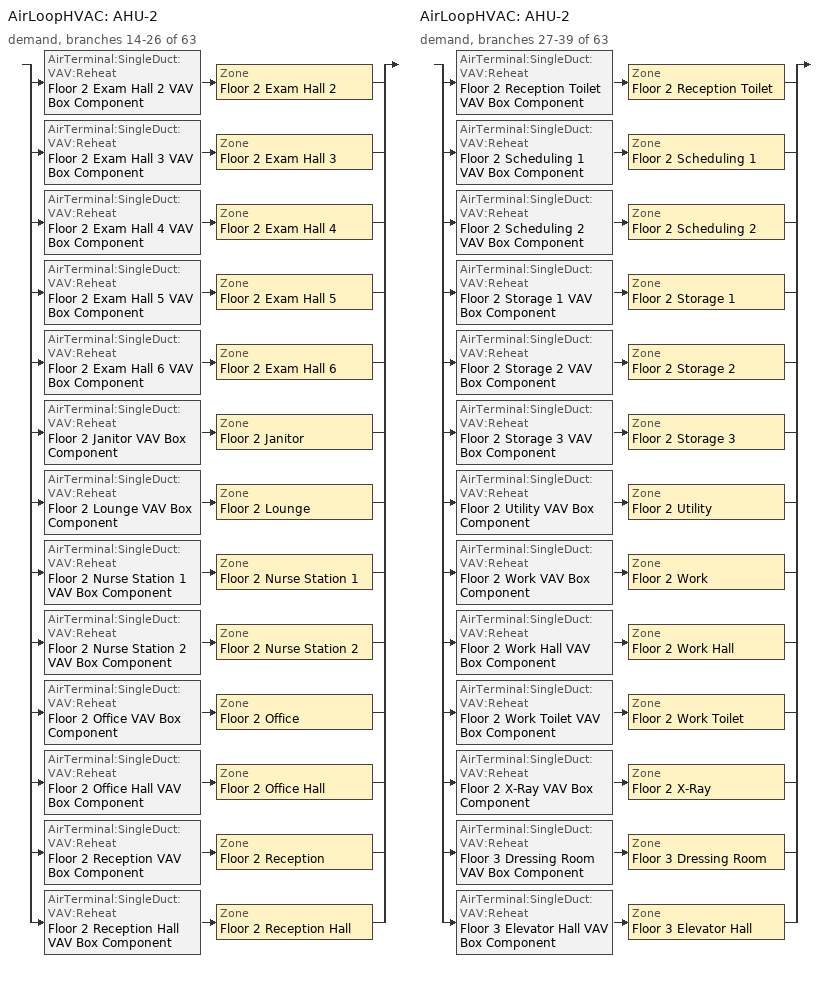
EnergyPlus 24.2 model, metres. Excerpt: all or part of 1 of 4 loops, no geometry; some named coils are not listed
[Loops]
AirLoopHVAC 'AHU-2'
 demand, branches 14-26 of 63: split
  | AirTerminal:SingleDuct:VAV:Reheat 'Floor 2 Exam Hall 2 VAV Box Component' > Zone 'Floor 2 Exam Hall 2'
  | AirTerminal:SingleDuct:VAV:Reheat 'Floor 2 Exam Hall 3 VAV Box Component' > Zone 'Floor 2 Exam Hall 3'
  | AirTerminal:SingleDuct:VAV:Reheat 'Floor 2 Exam Hall 4 VAV Box Component' > Zone 'Floor 2 Exam Hall 4'
  | AirTerminal:SingleDuct:VAV:Reheat 'Floor 2 Exam Hall 5 VAV Box Component' > Zone 'Floor 2 Exam Hall 5'
  | AirTerminal:SingleDuct:VAV:Reheat 'Floor 2 Exam Hall 6 VAV Box Component' > Zone 'Floor 2 Exam Hall 6'
  | AirTerminal:SingleDuct:VAV:Reheat 'Floor 2 Janitor VAV Box Component' > Zone 'Floor 2 Janitor'
  | AirTerminal:SingleDuct:VAV:Reheat 'Floor 2 Lounge VAV Box Component' > Zone 'Floor 2 Lounge'
  | AirTerminal:SingleDuct:VAV:Reheat 'Floor 2 Nurse Station 1 VAV Box Component' > Zone 'Floor 2 Nurse Station 1'
  | AirTerminal:SingleDuct:VAV:Reheat 'Floor 2 Nurse Station 2 VAV Box Component' > Zone 'Floor 2 Nurse Station 2'
  | AirTerminal:SingleDuct:VAV:Reheat 'Floor 2 Office VAV Box Component' > Zone 'Floor 2 Office'
  | AirTerminal:SingleDuct:VAV:Reheat 'Floor 2 Office Hall VAV Box Component' > Zone 'Floor 2 Office Hall'
  | AirTerminal:SingleDuct:VAV:Reheat 'Floor 2 Reception VAV Box Component' > Zone 'Floor 2 Reception'
  | AirTerminal:SingleDuct:VAV:Reheat 'Floor 2 Reception Hall VAV Box Component' > Zone 'Floor 2 Reception Hall'
AirLoopHVAC 'AHU-2'
 demand, branches 27-39 of 63: split
  | AirTerminal:SingleDuct:VAV:Reheat 'Floor 2 Reception Toilet VAV Box Component' > Zone 'Floor 2 Reception Toilet'
  | AirTerminal:SingleDuct:VAV:Reheat 'Floor 2 Scheduling 1 VAV Box Component' > Zone 'Floor 2 Scheduling 1'
  | AirTerminal:SingleDuct:VAV:Reheat 'Floor 2 Scheduling 2 VAV Box Component' > Zone 'Floor 2 Scheduling 2'
  | AirTerminal:SingleDuct:VAV:Reheat 'Floor 2 Storage 1 VAV Box Component' > Zone 'Floor 2 Storage 1'
  | AirTerminal:SingleDuct:VAV:Reheat 'Floor 2 Storage 2 VAV Box Component' > Zone 'Floor 2 Storage 2'
  | AirTerminal:SingleDuct:VAV:Reheat 'Floor 2 Storage 3 VAV Box Component' > Zone 'Floor 2 Storage 3'
  | AirTerminal:SingleDuct:VAV:Reheat 'Floor 2 Utility VAV Box Component' > Zone 'Floor 2 Utility'
  | AirTerminal:SingleDuct:VAV:Reheat 'Floor 2 Work VAV Box Component' > Zone 'Floor 2 Work'
  | AirTerminal:SingleDuct:VAV:Reheat 'Floor 2 Work Hall VAV Box Component' > Zone 'Floor 2 Work Hall'
  | AirTerminal:SingleDuct:VAV:Reheat 'Floor 2 Work Toilet VAV Box Component' > Zone 'Floor 2 Work Toilet'
  | AirTerminal:SingleDuct:VAV:Reheat 'Floor 2 X-Ray VAV Box Component' > Zone 'Floor 2 X-Ray'
  | AirTerminal:SingleDuct:VAV:Reheat 'Floor 3 Dressing Room VAV Box Component' > Zone 'Floor 3 Dressing Room'
  | AirTerminal:SingleDuct:VAV:Reheat 'Floor 3 Elevator Hall VAV Box Component' > Zone 'Floor 3 Elevator Hall'
[DesignSpecification:ZoneAirDistribution]
VAV_Zone_AirDistribution: Zone Air Distribution Effectiveness in Cooling Mode=1; Zone Air Distribution Effectiveness in Heating Mode=1; Minimum Zone Ventilation Efficiency=0.6
[Sizing:Zone] Zone Cooling Design Supply Air Temperature Input Method=SupplyAirTemperature; Zone Cooling Design Supply Air Temperature {C}=12.8; Zone Heating Design Supply Air Temperature Input Method=SupplyAirTemperature; Zone Heating Design Supply Air Temperature {C}=40; Zone Cooling Design Supply Air Humidity Ratio {kgWater/kgDryAir}=0.0085; Zone Heating Design Supply Air Humidity Ratio {kgWater/kgDryAir}=0.008; Cooling Design Air Flow Rate {m3/s}=0; Cooling Minimum Air Flow Fraction=0; Heating Design Air Flow Method=DesignDay; Heating Design Air Flow Rate {m3/s}=0; Design Specification Zone Air Distribution Object=VAV_Zone_AirDistribution; Zone Load Sizing Method=Sensible Load Only No Latent Load; Zone Latent Cooling Design Supply Air Humidity Ratio Input Method=HumidityRatioDifference; Zone Cooling Design Supply Air Humidity Ratio Difference {kgWater/kgDryAir}=0.005; Zone Latent Heating Design Supply Air Humidity Ratio Input Method=HumidityRatioDifference; Zone Humidification Design Supply Air Humidity Ratio Difference {kgWater/kgDryAir}=0.005
Floor 2 Exam Hall 2: Design Specification Outdoor Air Object=SZ DSOA Floor 2 Exam Hall 2; Cooling Design Air Flow Method=DesignDay
Floor 2 Exam Hall 3: Design Specification Outdoor Air Object=SZ DSOA Floor 2 Exam Hall 3; Cooling Design Air Flow Method=DesignDay
Floor 2 Exam Hall 4: Design Specification Outdoor Air Object=SZ DSOA Floor 2 Exam Hall 4; Cooling Design Air Flow Method=DesignDay
Floor 2 Exam Hall 5: Design Specification Outdoor Air Object=SZ DSOA Floor 2 Exam Hall 5; Cooling Design Air Flow Method=DesignDay
Floor 2 Exam Hall 6: Design Specification Outdoor Air Object=SZ DSOA Floor 2 Exam Hall 6; Cooling Design Air Flow Method=DesignDay
Floor 2 Janitor: Design Specification Outdoor Air Object=SZ DSOA Floor 2 Janitor; Cooling Design Air Flow Method=DesignDay
Floor 2 Lounge: Design Specification Outdoor Air Object=SZ DSOA Floor 2 Lounge; Cooling Design Air Flow Method=DesignDay
Floor 2 Nurse Station 1: Design Specification Outdoor Air Object=SZ DSOA Floor 2 Nurse Station 1; Cooling Design Air Flow Method=DesignDay
Floor 2 Nurse Station 2: Design Specification Outdoor Air Object=SZ DSOA Floor 2 Nurse Station 2; Cooling Design Air Flow Method=DesignDay
Floor 2 Office: Design Specification Outdoor Air Object=SZ DSOA Floor 2 Office; Cooling Design Air Flow Method=DesignDay
Floor 2 Office Hall: Design Specification Outdoor Air Object=SZ DSOA Floor 2 Office Hall; Cooling Design Air Flow Method=DesignDay
Floor 2 Reception: Design Specification Outdoor Air Object=SZ DSOA Floor 2 Reception; Cooling Design Air Flow Method=DesignDay
Floor 2 Reception Hall: Design Specification Outdoor Air Object=SZ DSOA Floor 2 Reception Hall; Cooling Design Air Flow Method=DesignDay
Floor 2 Reception Toilet: Design Specification Outdoor Air Object=SZ DSOA Floor 2 Reception Toilet; Cooling Design Air Flow Method=DesignDayWithLimit; Cooling Minimum Air Flow per Zone Floor Area {m3/s-m2}=0
Floor 2 Scheduling 1: Design Specification Outdoor Air Object=SZ DSOA Floor 2 Scheduling 1; Cooling Design Air Flow Method=DesignDay
Floor 2 Scheduling 2: Design Specification Outdoor Air Object=SZ DSOA Floor 2 Scheduling 2; Cooling Design Air Flow Method=DesignDay
Floor 2 Storage 1: Design Specification Outdoor Air Object=SZ DSOA Floor 2 Storage 1; Cooling Design Air Flow Method=DesignDay
Floor 2 Storage 2: Design Specification Outdoor Air Object=SZ DSOA Floor 2 Storage 2; Cooling Design Air Flow Method=DesignDay
Floor 2 Storage 3: Design Specification Outdoor Air Object=SZ DSOA Floor 2 Storage 3; Cooling Design Air Flow Method=DesignDay
Floor 2 Utility: Design Specification Outdoor Air Object=SZ DSOA Floor 2 Utility; Cooling Design Air Flow Method=DesignDay
Floor 2 Work: Design Specification Outdoor Air Object=SZ DSOA Floor 2 Work; Cooling Design Air Flow Method=DesignDay
Floor 2 Work Hall: Design Specification Outdoor Air Object=SZ DSOA Floor 2 Work Hall; Cooling Design Air Flow Method=DesignDay
Floor 2 Work Toilet: Design Specification Outdoor Air Object=SZ DSOA Floor 2 Work Toilet; Cooling Design Air Flow Method=DesignDayWithLimit; Cooling Minimum Air Flow per Zone Floor Area {m3/s-m2}=0
Floor 2 X-Ray: Design Specification Outdoor Air Object=SZ DSOA Floor 2 X-Ray; Cooling Design Air Flow Method=DesignDayWithLimit; Cooling Minimum Air Flow per Zone Floor Area {m3/s-m2}=0; Zone Heating Sizing Factor=1.35; Zone Cooling Sizing Factor=1.35
Floor 3 Dressing Room: Design Specification Outdoor Air Object=SZ DSOA Floor 3 Dressing Room; Cooling Design Air Flow Method=DesignDay
Floor 3 Elevator Hall: Design Specification Outdoor Air Object=SZ DSOA Floor 3 Elevator Hall; Cooling Design Air Flow Method=DesignDay
[DesignSpecification:OutdoorAir]
Name | Outdoor Air Method | Outdoor Air Flow per Zone Floor Area {m3/s-m2} | Outdoor Air Flow per Person {m3/s-person}
SZ DSOA Floor 2 Exam Hall 2; SZ DSOA Floor 2 Exam Hall 3; SZ DSOA Floor 2 Exam Hall 4; SZ DSOA Floor 2 Exam Hall 5; SZ DSOA Floor 2 Exam Hall 6; SZ DSOA Floor 2 Office Hall; SZ DSOA Floor 2 Reception Hall; SZ DSOA Floor 2 Work Hall; SZ DSOA Floor 3 Elevator Hall | Flow/Area | 0.0003048
SZ DSOA Floor 2 Janitor; SZ DSOA Floor 2 Storage 1; SZ DSOA Floor 2 Storage 2; SZ DSOA Floor 2 Storage 3; SZ DSOA Floor 2 Utility | Flow/Area | 0.000609599
SZ DSOA Floor 2 Lounge | Flow/Area | 0.000685799
SZ DSOA Floor 2 Nurse Station 1; SZ DSOA Floor 2 Nurse Station 2 | Flow/Area | 0.000812799
SZ DSOA Floor 2 Office; SZ DSOA Floor 2 Scheduling 1; SZ DSOA Floor 2 Scheduling 2; SZ DSOA Floor 2 Work; SZ DSOA Floor 3 Dressing Room | Flow/Area | 0.0004318
SZ DSOA Floor 2 Reception | Sum | 0.0003048 | 0.00235974
SZ DSOA Floor 2 Reception Toilet; SZ DSOA Floor 2 Work Toilet | Flow/Area | 0
SZ DSOA Floor 2 X-Ray | Flow/Area | 0.001524
[ZoneControl:Thermostat] Control Type Schedule=Dual Zone Control Type Sched
Name | Zone or ZoneList | Control 1
Floor 2 Exam Hall 2 Thermostat | Floor 2 Exam Hall 2 | Floor 2 Exam Hall 2 Dual SP Control
Floor 2 Exam Hall 3 Thermostat | Floor 2 Exam Hall 3 | Floor 2 Exam Hall 3 Dual SP Control
Floor 2 Exam Hall 4 Thermostat | Floor 2 Exam Hall 4 | Floor 2 Exam Hall 4 Dual SP Control
Floor 2 Exam Hall 5 Thermostat | Floor 2 Exam Hall 5 | Floor 2 Exam Hall 5 Dual SP Control
Floor 2 Exam Hall 6 Thermostat | Floor 2 Exam Hall 6 | Floor 2 Exam Hall 6 Dual SP Control
Floor 2 Janitor Thermostat | Floor 2 Janitor | Floor 2 Janitor Dual SP Control
Floor 2 Lounge Thermostat | Floor 2 Lounge | Floor 2 Lounge Dual SP Control
Floor 2 Nurse Station 1 Thermostat | Floor 2 Nurse Station 1 | Floor 2 Nurse Station 1 Dual SP Control
Floor 2 Nurse Station 2 Thermostat | Floor 2 Nurse Station 2 | Floor 2 Nurse Station 2 Dual SP Control
Floor 2 Office Thermostat | Floor 2 Office | Floor 2 Office Dual SP Control
Floor 2 Office Hall Thermostat | Floor 2 Office Hall | Floor 2 Office Hall Dual SP Control
Floor 2 Reception Thermostat | Floor 2 Reception | Floor 2 Reception Dual SP Control
Floor 2 Reception Hall Thermostat | Floor 2 Reception Hall | Floor 2 Reception Hall Dual SP Control
Floor 2 Reception Toilet Thermostat | Floor 2 Reception Toilet | Floor 2 Reception Toilet Dual SP Control
Floor 2 Scheduling 1 Thermostat | Floor 2 Scheduling 1 | Floor 2 Scheduling 1 Dual SP Control
Floor 2 Scheduling 2 Thermostat | Floor 2 Scheduling 2 | Floor 2 Scheduling 2 Dual SP Control
Floor 2 Storage 1 Thermostat | Floor 2 Storage 1 | Floor 2 Storage 1 Dual SP Control
Floor 2 Storage 2 Thermostat | Floor 2 Storage 2 | Floor 2 Storage 2 Dual SP Control
Floor 2 Storage 3 Thermostat | Floor 2 Storage 3 | Floor 2 Storage 3 Dual SP Control
Floor 2 Utility Thermostat | Floor 2 Utility | Floor 2 Utility Dual SP Control
Floor 2 Work Thermostat | Floor 2 Work | Floor 2 Work Dual SP Control
Floor 2 Work Hall Thermostat | Floor 2 Work Hall | Floor 2 Work Hall Dual SP Control
Floor 2 Work Toilet Thermostat | Floor 2 Work Toilet | Floor 2 Work Toilet Dual SP Control
Floor 2 X-Ray Thermostat | Floor 2 X-Ray | Floor 2 X-Ray Dual SP Control
Floor 3 Dressing Room Thermostat | Floor 3 Dressing Room | Floor 3 Dressing Room Dual SP Control
Floor 3 Elevator Hall Thermostat | Floor 3 Elevator Hall | Floor 3 Elevator Hall Dual SP Control
[ThermostatSetpoint:DualSetpoint] Heating Setpoint Temperature Schedule=HTGSETP_SCH_YES_OPTIMUM; Cooling Setpoint Temperature Schedule=CLGSETP_SCH_YES_OPTIMUM
Floor 2 Exam Hall 2 Dual SP Control; Floor 2 Exam Hall 3 Dual SP Control; Floor 2 Exam Hall 4 Dual SP Control; Floor 2 Exam Hall 5 Dual SP Control; Floor 2 Exam Hall 6 Dual SP Control; Floor 2 Janitor Dual SP Control; Floor 2 Lounge Dual SP Control; Floor 2 Nurse Station 1 Dual SP Control; Floor 2 Nurse Station 2 Dual SP Control; Floor 2 Office Dual SP Control; Floor 2 Office Hall Dual SP Control; Floor 2 Reception Dual SP Control; Floor 2 Reception Hall Dual SP Control; Floor 2 Reception Toilet Dual SP Control; Floor 2 Scheduling 1 Dual SP Control; Floor 2 Scheduling 2 Dual SP Control; Floor 2 Storage 1 Dual SP Control; Floor 2 Storage 2 Dual SP Control; Floor 2 Storage 3 Dual SP Control; Floor 2 Utility Dual SP Control; Floor 2 Work Dual SP Control; Floor 2 Work Hall Dual SP Control; Floor 2 Work Toilet Dual SP Control; Floor 2 X-Ray Dual SP Control; Floor 3 Dressing Room Dual SP Control; Floor 3 Elevator Hall Dual SP Control
[Zone equipment]
Floor 2 Exam Hall 2: Floor 2 Exam Hall 2 VAV Box Component
Floor 2 Exam Hall 3: Floor 2 Exam Hall 3 VAV Box Component
Floor 2 Exam Hall 4: Floor 2 Exam Hall 4 VAV Box Component
Floor 2 Exam Hall 5: Floor 2 Exam Hall 5 VAV Box Component
Floor 2 Exam Hall 6: Floor 2 Exam Hall 6 VAV Box Component
Floor 2 Janitor: Floor 2 Janitor VAV Box Component
Floor 2 Lounge: Floor 2 Lounge VAV Box Component
Floor 2 Nurse Station 1: Floor 2 Nurse Station 1 VAV Box Component
Floor 2 Nurse Station 2: Floor 2 Nurse Station 2 VAV Box Component
Floor 2 Office: Floor 2 Office VAV Box Component
Floor 2 Office Hall: Floor 2 Office Hall VAV Box Component
Floor 2 Reception: Floor 2 Reception VAV Box Component
Floor 2 Reception Hall: Floor 2 Reception Hall VAV Box Component
Floor 2 Reception Toilet: Floor 2 Reception Toilet Exhaust Fan, Floor 2 Reception Toilet VAV Box Component
Floor 2 Scheduling 1: Floor 2 Scheduling 1 VAV Box Component
Floor 2 Scheduling 2: Floor 2 Scheduling 2 VAV Box Component
Floor 2 Storage 1: Floor 2 Storage 1 VAV Box Component
Floor 2 Storage 2: Floor 2 Storage 2 VAV Box Component
Floor 2 Storage 3: Floor 2 Storage 3 VAV Box Component
Floor 2 Utility: Floor 2 Utility VAV Box Component
Floor 2 Work: Floor 2 Work VAV Box Component
Floor 2 Work Hall: Floor 2 Work Hall VAV Box Component
Floor 2 Work Toilet: Floor 2 Work Toilet Exhaust Fan, Floor 2 Work Toilet VAV Box Component
Floor 2 X-Ray: Floor 2 X-Ray Exhaust Fan, Floor 2 X-Ray VAV Box Component
Floor 3 Dressing Room: Floor 3 Dressing Room VAV Box Component
Floor 3 Elevator Hall: Floor 3 Elevator Hall VAV Box Component
[AirTerminal:SingleDuct:VAV:Reheat] Availability Schedule=Always_On; Maximum Air Flow Rate {m3/s}=AUTOSIZE; Zone Minimum Air Flow Input Method=Constant; Maximum Hot Water or Steam Flow Rate {m3/s}=AUTOSIZE; Minimum Hot Water or Steam Flow Rate {m3/s}=0; Convergence Tolerance=0.001; Damper Heating Action=ReverseWithLimits; Maximum Flow Fraction During Reheat=0.5; Maximum Reheat Air Temperature {C}=40
Name | Constant Minimum Air Flow Fraction | Reheat Coil
Floor 2 Exam Hall 2 VAV Box Component | 0.108 | Floor 2 Exam Hall 2 VAV Box Reheat Coil
Floor 2 Exam Hall 3 VAV Box Component | 0.111 | Floor 2 Exam Hall 3 VAV Box Reheat Coil
Floor 2 Exam Hall 4 VAV Box Component | 0.113 | Floor 2 Exam Hall 4 VAV Box Reheat Coil
Floor 2 Exam Hall 5 VAV Box Component | 0.11 | Floor 2 Exam Hall 5 VAV Box Reheat Coil
Floor 2 Exam Hall 6 VAV Box Component | 0.112 | Floor 2 Exam Hall 6 VAV Box Reheat Coil
Floor 2 Janitor VAV Box Component | 0.218 | Floor 2 Janitor VAV Box Reheat Coil
Floor 2 Lounge VAV Box Component | 0.165 | Floor 2 Lounge VAV Box Reheat Coil
Floor 2 Nurse Station 1 VAV Box Component | 0.23 | Floor 2 Nurse Station 1 VAV Box Reheat Coil
Floor 2 Nurse Station 2 VAV Box Component | 0.23 | Floor 2 Nurse Station 2 VAV Box Reheat Coil
Floor 2 Office VAV Box Component | 0.134 | Floor 2 Office VAV Box Reheat Coil
Floor 2 Office Hall VAV Box Component | 0.118 | Floor 2 Office Hall VAV Box Reheat Coil
Floor 2 Reception VAV Box Component | 0.315 | Floor 2 Reception VAV Box Reheat Coil
Floor 2 Reception Hall VAV Box Component | 0.11 | Floor 2 Reception Hall VAV Box Reheat Coil
Floor 2 Reception Toilet VAV Box Component | 1 | Floor 2 Reception Toilet VAV Box Reheat Coil
Floor 2 Scheduling 1 VAV Box Component | 0.175 | Floor 2 Scheduling 1 VAV Box Reheat Coil
Floor 2 Scheduling 2 VAV Box Component | 0.172 | Floor 2 Scheduling 2 VAV Box Reheat Coil
Floor 2 Storage 1 VAV Box Component | 0.24 | Floor 2 Storage 1 VAV Box Reheat Coil
Floor 2 Storage 2 VAV Box Component | 0.28 | Floor 2 Storage 2 VAV Box Reheat Coil
Floor 2 Storage 3 VAV Box Component | 0.273 | Floor 2 Storage 3 VAV Box Reheat Coil
Floor 2 Utility VAV Box Component | 0.195 | Floor 2 Utility VAV Box Reheat Coil
Floor 2 Work VAV Box Component | 0.21 | Floor 2 Work VAV Box Reheat Coil
Floor 2 Work Hall VAV Box Component | 0.117 | Floor 2 Work Hall VAV Box Reheat Coil
Floor 2 Work Toilet VAV Box Component | 1 | Floor 2 Work Toilet VAV Box Reheat Coil
Floor 2 X-Ray VAV Box Component | 0.16 | Floor 2 X-Ray VAV Box Reheat Coil
Floor 3 Dressing Room VAV Box Component | 0.114 | Floor 3 Dressing Room VAV Box Reheat Coil
Floor 3 Elevator Hall VAV Box Component | 0.139 | Floor 3 Elevator Hall VAV Box Reheat Coil
[Fan:ZoneExhaust] Availability Schedule=BLDG_OA_SCH; Balanced Exhaust Fraction Schedule=AHU_2 Balanced Exhaust Fraction Schedule
Name | Fan Total Efficiency | Pressure Rise {Pa} | Maximum Flow Rate {m3/s}
Floor 2 Reception Toilet Exhaust Fan | 0.31 | 249.1 | 0.0991028
Floor 2 Work Toilet Exhaust Fan | 0.31 | 249.1 | 0.0424726
Floor 2 X-Ray Exhaust Fan | 0.385 | 124.5 | 0.8495
[Schedule:Compact]
ALWAYS_ON: Through: 12/31, For: AllDays, Until: 24:00, 1
Dual Zone Control Type Sched: Through: 12/31, For: AllDays, Until: 24:00, 4
HTGSETP_SCH_YES_OPTIMUM: Through: 12/31, For: Weekdays, Until: 05:00, 18.3, Until: 06:00, 19.4, Until: 07:00, 20, Until: 18:00, 21.1, Until: 24:00, 18.3, For: SummerDesignDay, Until: 05:00, 18.3, Until: 18:00, 21.1, Until: 24:00, 18.3, For: WinterDesignDay, Until: 07:00, 18.3, Until: 18:00, 21.1, Until: 24:00, 18.3, For: Saturdays, Until: 05:00, 18.3, Until: 06:00, 19.4, Until: 07:00, 20, Until: 15:00, 21.1, Until: 24:00, 18.3, For: Sunday Holidays AllOtherDays, Until: 24:00, 18.3
CLGSETP_SCH_YES_OPTIMUM: Through: 12/31, For: Weekdays, Until: 05:00, 25, Until: 06:00, 23.9, Until: 07:00, 23.3, Until: 18:00, 22.2, Until: 24:00, 25, For: SummerDesignDay, Until: 07:00, 25, Until: 18:00, 22.2, Until: 24:00, 25, For: WinterDesignDay, Until: 07:00, 25, Until: 15:00, 22.2, Until: 24:00, 25, For: Saturdays, Until: 05:00, 25, Until: 06:00, 23.9, Until: 07:00, 23.3, Until: 15:00, 22.2, Until: 24:00, 25, For: Sunday Holidays AllOtherDays, Until: 24:00, 25
BLDG_OA_SCH: Through: 12/31, For: Weekdays, Until: 06:00, 0, Until: 19:00, 1, Until: 24:00, 0, For: SummerDesignDay, Until: 06:00, 0, Until: 19:00, 1, Until: 24:00, 0, For: WinterDesignDay, Until: 06:00, 0, Until: 19:00, 1, Until: 24:00, 0, For: Saturday, Until: 06:00, 0, Until: 19:00, 1, Until: 24:00, 0, For: Sunday Holidays AllOtherDays, Until: 24:00, 0
AHU_2 Balanced Exhaust Fraction Schedule: Through: 12/31, For: Weekdays, Until: 06:00, 0, Until: 18:00, 1, Until: 24:00, 0, For: SummerDesignDay, Until: 06:00, 0, Until: 18:00, 1, Until: 24:00, 0, For: WinterDesignDay, Until: 06:00, 0, Until: 18:00, 1, Until: 24:00, 0, For: Saturday, Until: 06:00, 0, Until: 18:00, 1, Until: 24:00, 0, For: Sunday Holidays AllOtherDays, Until: 24:00, 0
